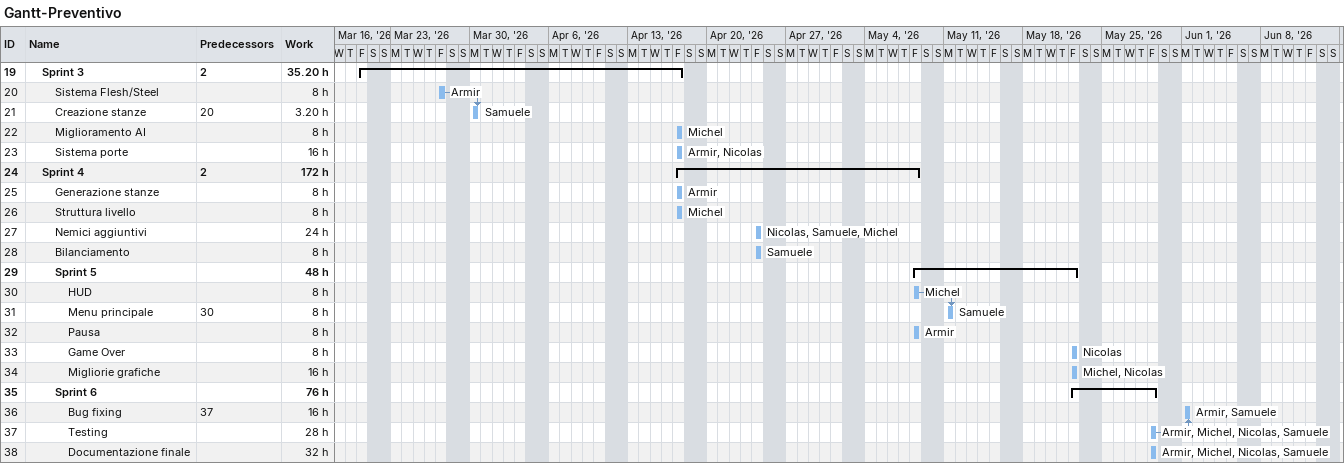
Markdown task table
Gantt-Preventivo

| ID | Level | Task | Start | Finish | Predecessors | Resources | Work (h) |
|---|---|---|---|---|---|---|---|
| 19 | 2 | **Sprint 3** | 2026-03-20 | 2026-04-17 | 2 |  | 35.20 |
| 20 | 3 | Sistema Flesh/Steel | 2026-03-27 | 2026-03-27 |  | Armir | 8 |
| 21 | 3 | Creazione stanze | 2026-03-30 | 2026-03-30 | 20 | Samuele | 3.20 |
| 22 | 3 | Miglioramento AI | 2026-04-17 | 2026-04-17 |  | Michel | 8 |
| 23 | 3 | Sistema porte | 2026-04-17 | 2026-04-17 |  | Armir, Nicolas | 16 |
| 24 | 2 | **Sprint 4** | 2026-04-17 | 2026-05-08 | 2 |  | 172 |
| 25 | 3 | Generazione stanze | 2026-04-17 | 2026-04-17 |  | Armir | 8 |
| 26 | 3 | Struttura livello | 2026-04-17 | 2026-04-17 |  | Michel | 8 |
| 27 | 3 | Nemici aggiuntivi | 2026-04-24 | 2026-04-24 |  | Nicolas, Samuele, Michel | 24 |
| 28 | 3 | Bilanciamento | 2026-04-24 | 2026-04-24 |  | Samuele | 8 |
| 29 | 3 | **Sprint 5** | 2026-05-08 | 2026-05-22 |  |  | 48 |
| 30 | 4 | HUD | 2026-05-08 | 2026-05-08 |  | Michel | 8 |
| 31 | 4 | Menu principale | 2026-05-11 | 2026-05-11 | 30 | Samuele | 8 |
| 32 | 4 | Pausa | 2026-05-08 | 2026-05-08 |  | Armir | 8 |
| 33 | 4 | Game Over | 2026-05-22 | 2026-05-22 |  | Nicolas | 8 |
| 34 | 4 | Migliorie grafiche | 2026-05-22 | 2026-05-22 |  | Michel, Nicolas | 16 |
| 35 | 3 | **Sprint 6** | 2026-05-22 | 2026-05-29 |  |  | 76 |
| 36 | 4 | Bug fixing | 2026-06-01 | 2026-06-01 | 37 | Armir, Samuele | 16 |
| 37 | 4 | Testing | 2026-05-29 | 2026-05-29 |  | Armir, Michel, Nicolas, Samuele | 28 |
| 38 | 4 | Documentazione finale | 2026-05-29 | 2026-05-29 |  | Armir, Michel, Nicolas, Samuele | 32 |
